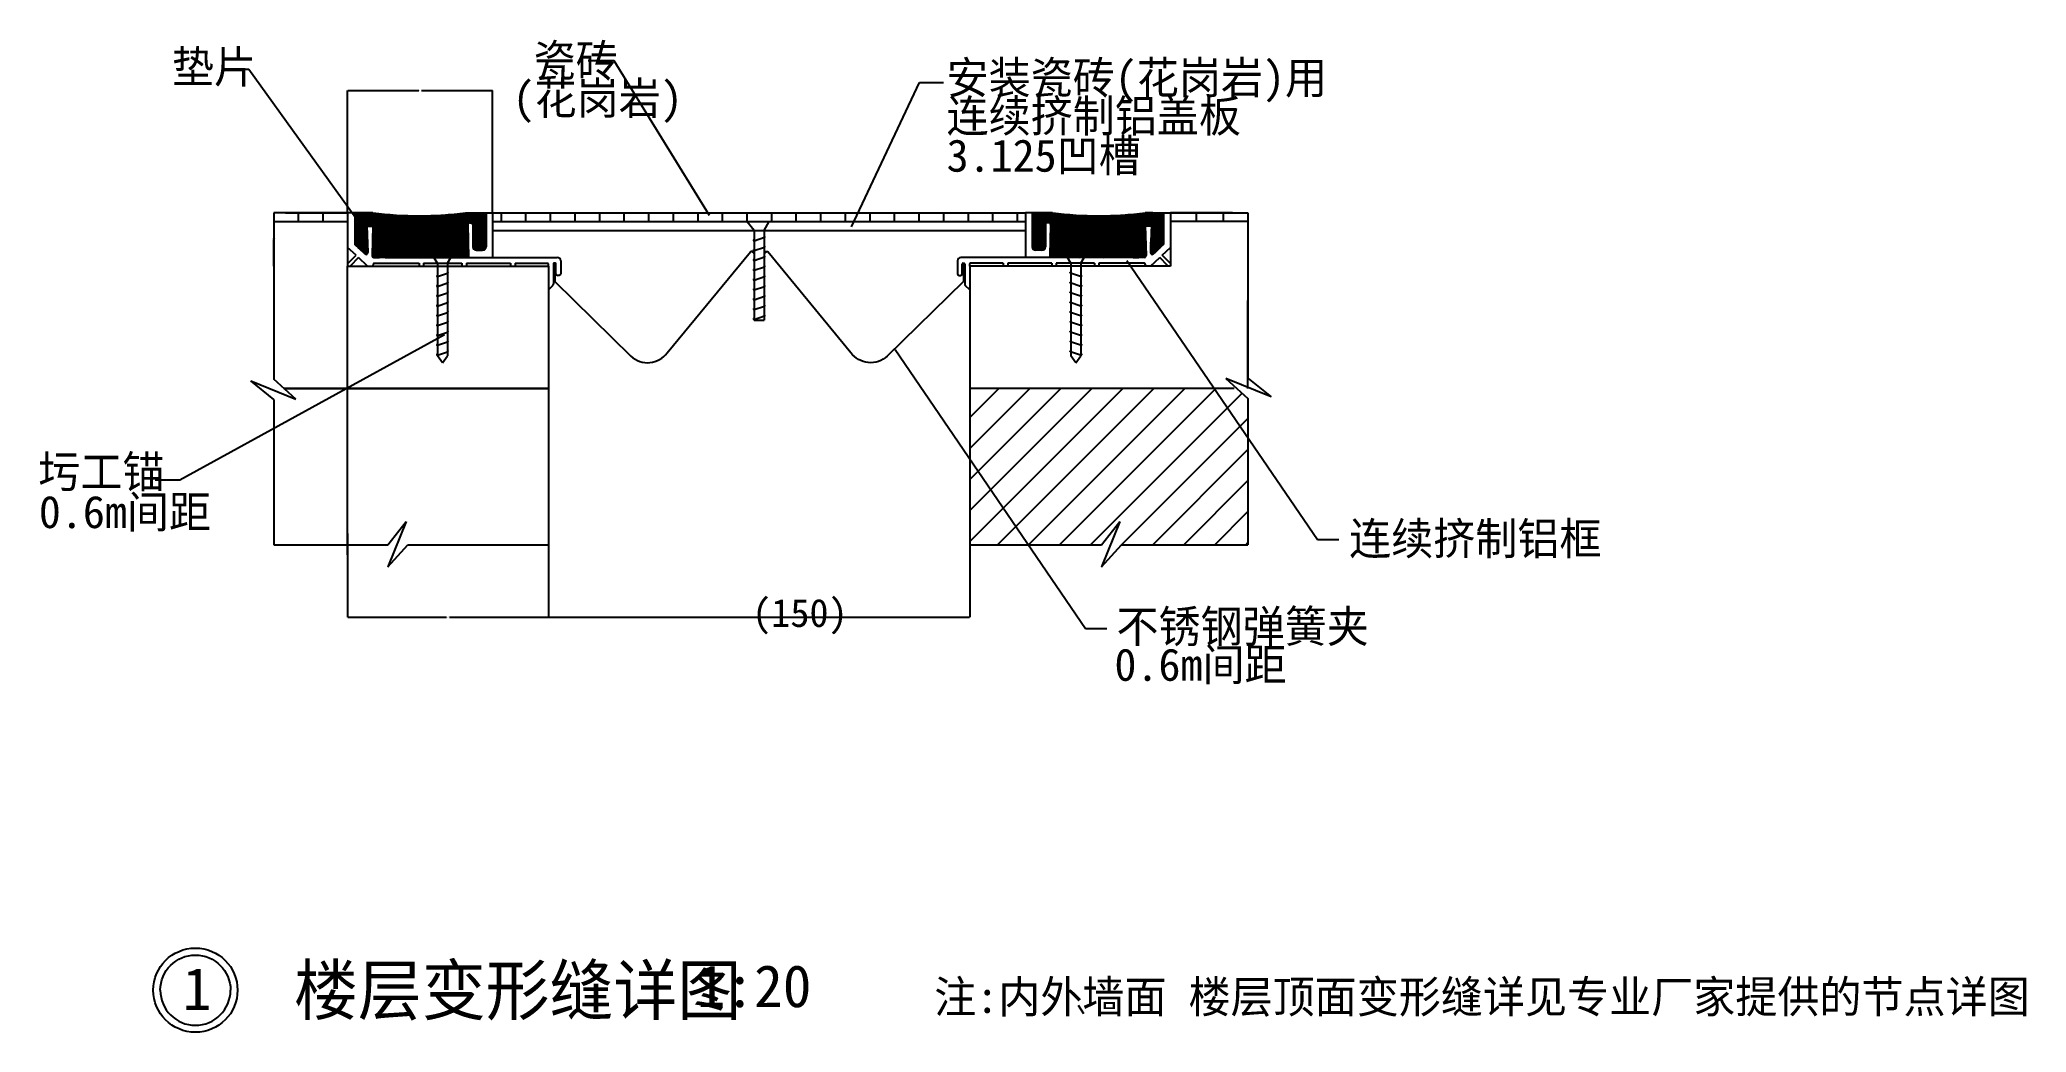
# Model space of a CAD drawing. Header units: metres. Extents: x 419 to 3248, y 3975 to 5389.
import ezdxf

# ---------------------------------------------------------------- set-up
doc = ezdxf.new("R2010")
doc.units = ezdxf.units.M
for name, color, linetype in [('A-DIM', 3, 'Continuous'), ('HATCH', 9, 'Continuous'), ('LAYER1', 252, 'Continuous'), ('LAYER3', 254, 'Continuous'), ('PUB_DIM', 3, 'Continuous'), ('PUB_TEXT', 7, 'Continuous'), ('TEXT', 7, 'Continuous')]:
    doc.layers.add(name, color=color, linetype=linetype)
doc.dimstyles.get("Standard").update_dxf_attribs({"dimtxt": 2.5, "dimasz": 2.5, "dimexe": 1.25, "dimexo": 0.625, "dimtad": 1, "dimcen": 2.5, "dimazin": 3, "dimtfac": 1, "dimtmove": 0, "dimatfit": 3})

# ---------------------------------------------------------------- blocks, each defined once
blk = doc.blocks.new('*D1')
for p, q in [((1143.73, 4677.93), (1143.73, 4566.61)), ((1743.73, 4677.93), (1743.73, 4566.61)), ((1143.98, 4566.61), (1442.23, 4566.61)), ((1445.23, 4566.61), (1743.48, 4566.61))]:
    blk.add_line(p, q)
at = {"layer": 'Defpoints'}
for p in [(1143.73, 4677.93), (1743.73, 4677.93), (1143.73, 4566.61)]:
    blk.add_point(p, dxfattribs=at)
at = {"layer": 'PUB_DIM', "insert": (1443.73, 4566.61), "char_height": 1, "attachment_point": 5}
blk.add_mtext('120', dxfattribs=at)
blk = doc.blocks.new('*D2')
for p, q in [((857.73, 4685.63), (857.73, 4566.61)), ((1143.73, 4685.63), (1143.73, 4566.61)), ((857.98, 4566.61), (998.73, 4566.61)), ((1002.73, 4566.61), (1143.48, 4566.61))]:
    blk.add_line(p, q)
at = {"layer": 'Defpoints'}
for p in [(857.73, 4685.63), (1143.73, 4685.63), (857.73, 4566.61)]:
    blk.add_point(p, dxfattribs=at)
at = {"layer": 'PUB_DIM', "insert": (1000.73, 4566.61), "char_height": 1, "attachment_point": 5}
blk.add_mtext('57.2', dxfattribs=at)
blk = doc.blocks.new('*D3')
for p, q in [((857.73, 5142.6), (857.73, 5317.06)), ((857.98, 5317.06), (958.98, 5317.06)), ((962.98, 5317.06), (1063.98, 5317.06)), ((1064.23, 5142.6), (1064.23, 5317.06))]:
    blk.add_line(p, q)
at = {"layer": 'Defpoints'}
for p in [(857.73, 5317.06), (857.73, 5142.6), (1064.23, 5142.6)]:
    blk.add_point(p, dxfattribs=at)
at = {"layer": 'PUB_DIM', "insert": (960.98, 5317.06), "char_height": 1, "attachment_point": 5}
blk.add_mtext('41.3', dxfattribs=at)
blk = doc.blocks.new('*D4')
for p, q in [((752.73, 5142.6), (752.73, 5104.6)), ((752.48, 5104.6), (752.23, 5104.6)), ((752.73, 5066.6), (752.73, 5104.6)), ((752.73, 5104.6), (752.73, 5104.6)), ((752.98, 5104.6), (753.23, 5104.6))]:
    blk.add_line(p, q)
at = {"layer": 'Defpoints'}
for p in [(752.73, 5142.6), (752.73, 5104.6), (752.73, 5066.6)]:
    blk.add_point(p, dxfattribs=at)
at = {"layer": 'PUB_DIM', "insert": (752.73, 5105.725), "char_height": 1, "attachment_point": 5}
blk.add_mtext('127.5', dxfattribs=at)
blk = doc.blocks.new('*D5')
for p, q in [((2139.78, 5142.6), (2139.78, 5017.6)), ((2139.53, 5017.6), (2139.28, 5017.6)), ((2139.78, 4892.6), (2139.78, 5017.6)), ((2139.78, 5017.6), (2139.78, 5017.6)), ((2140.03, 5017.6), (2140.28, 5017.6))]:
    blk.add_line(p, q)
at = {"layer": 'Defpoints'}
for p in [(2139.78, 5142.6), (2139.78, 5017.6), (2139.78, 4892.6)]:
    blk.add_point(p, dxfattribs=at)
at = {"layer": 'PUB_DIM', "insert": (2139.78, 5018.725), "char_height": 1, "attachment_point": 5}
blk.add_mtext('50', dxfattribs=at)

msp = doc.modelspace()

# ---------------------------------------------------------------- hatches: boundary and pattern name
at = {"layer": 'HATCH'}
h = msp.add_hatch(dxfattribs=at)
h.set_pattern_fill('AR-CONC', scale=17.5)
h.paths.add_polyline_path([(1143.73, 5066.6), (985.47, 5066.6), (985.47, 5037.98), (985.82, 5037.89), (1000.11, 5042.81), (1000.62, 5043.12), (1000.8, 5043.83), (1000.41, 5043.94), (1001.02, 5043.13), (985.47, 5037.77), (985.47, 5023.98), (985.82, 5023.89), (1000.11, 5028.81), (1000.62, 5029.12), (1000.8, 5029.83), (1000.41, 5029.94), (1001.02, 5029.13), (985.47, 5023.77), (985.47, 5009.98), (985.82, 5009.89), (1000.11, 5014.81), (1000.62, 5015.12), (1000.8, 5015.83), (1000.41, 5015.94), (1001.02, 5015.13), (985.47, 5009.77), (985.47, 4995.98), (985.82, 4995.89), (1000.11, 5000.81), (1000.62, 5001.12), (1000.8, 5001.83), (1000.41, 5001.94), (1001.02, 5001.13), (985.47, 4995.77), (985.47, 4981.98), (985.82, 4981.89), (1000.11, 4986.81), (1000.62, 4987.12), (1000.8, 4987.83), (1000.41, 4987.94), (1001.02, 4987.13), (985.47, 4981.77), (985.47, 4967.98), (985.82, 4967.89), (1000.11, 4972.81), (1000.62, 4973.12), (1000.8, 4973.83), (1000.41, 4973.94), (1001.02, 4973.13), (985.47, 4967.77), (985.47, 4953.98), (985.82, 4953.89), (1000.11, 4958.81), (1000.62, 4959.12), (1000.8, 4959.83), (1000.41, 4959.94), (1001.02, 4959.13), (985.47, 4953.77), (985.47, 4939.98), (985.82, 4939.89), (1000.11, 4944.81), (1000.62, 4945.12), (1000.8, 4945.83), (1000.41, 4945.94), (1001.02, 4945.13), (984.96, 4939.59), (985.47, 4938.87), (985.47, 4939.98), (984.37, 4940.28), (985.47, 4942.48), (985.47, 4953.98), (984.37, 4954.28), (985.47, 4956.48), (985.47, 4967.98), (984.37, 4968.28), (985.47, 4970.48), (985.47, 4981.98), (984.37, 4982.28), (985.47, 4984.48), (985.47, 4995.98), (984.37, 4996.28), (985.47, 4998.48), (985.47, 5009.98), (984.37, 5010.28), (985.47, 5012.48), (985.47, 5023.98), (984.37, 5024.28), (985.47, 5026.48), (985.47, 5037.98), (984.37, 5038.28), (985.47, 5040.48), (985.47, 5066.6), (857.73, 5066.6), (857.73, 5130.1), (752.73, 5130.1), (752.73, 4892.6), (1143.73, 4892.6)])
h.paths.add_polyline_path([(1143.73, 4892.6), (752.73, 4892.6), (752.73, 4669.84), (1143.73, 4669.84)])
h.paths.add_polyline_path([(2139.78, 4892.6), (1743.73, 4892.6), (1743.73, 4669.84), (2139.78, 4669.84)])
h.paths.add_polyline_path([(2139.78, 5130.1), (2029.73, 5130.1), (2029.73, 5066.6), (1901.99, 5066.6), (1901.99, 5054.48), (1903.09, 5052.28), (1901.99, 5051.98), (1901.99, 5040.48), (1903.09, 5038.28), (1901.99, 5037.98), (1901.99, 5026.48), (1903.09, 5024.28), (1901.99, 5023.98), (1901.99, 5012.48), (1903.09, 5010.28), (1901.99, 5009.98), (1901.99, 4998.48), (1903.09, 4996.28), (1901.99, 4995.98), (1901.99, 4984.48), (1903.09, 4982.28), (1901.99, 4981.98), (1901.99, 4970.48), (1903.09, 4968.28), (1901.99, 4967.98), (1901.99, 4956.48), (1903.09, 4954.28), (1901.99, 4953.98), (1901.99, 4942.48), (1903.09, 4940.28), (1901.99, 4939.98), (1901.99, 4938.87), (1894.83, 4928.87), (1887.67, 4938.87), (1887.67, 4944.63), (1886.56, 4945.29), (1887.67, 4946.77), (1887.67, 4958.63), (1886.56, 4959.29), (1887.67, 4960.77), (1887.67, 4972.63), (1886.56, 4973.29), (1887.67, 4974.77), (1887.67, 4986.63), (1886.56, 4987.29), (1887.67, 4988.77), (1887.67, 5000.63), (1886.56, 5001.29), (1887.67, 5002.77), (1887.67, 5014.63), (1886.56, 5015.29), (1887.67, 5016.77), (1887.67, 5028.63), (1886.56, 5029.29), (1887.67, 5030.77), (1887.67, 5042.63), (1886.56, 5043.29), (1887.67, 5044.77), (1887.67, 5056.63), (1886.56, 5057.29), (1887.67, 5058.77), (1887.67, 5066.6), (1743.73, 5066.6), (1743.73, 4892.6), (2139.78, 4892.6)])
h = msp.add_hatch(dxfattribs=at)
h.set_pattern_fill('ANSI31', scale=250)
h.paths.add_polyline_path([(752.73, 4892.6), (752.73, 4669.84), (1143.73, 4669.84), (1143.73, 4892.6)])
at = {"layer": 'LAYER1'}
h = msp.add_hatch(dxfattribs=at)
h.set_pattern_fill('SOLID')
h.paths.add_polyline_path([(893.75, 5142.6), (882.88, 5142.6), (867.84, 5142.6), (867.84, 5098.01, 0.21), (868.15, 5097.28), (872.78, 5092.95), (877.44, 5091.17), (880.37, 5091.17), (883.3, 5091.76), (884.28, 5093.13), (885.06, 5095.47), (885.64, 5098.59), (885.84, 5101), (884.97, 5123.74, -0.44), (887.46, 5126.44), (891.25, 5126.44, -0.43), (893.75, 5123.8), (892.61, 5081.68, 0.42), (895.11, 5079.11), (903.14, 5079.12), (906.35, 5082.34, -0.31), (909.19, 5082.34), (911.19, 5079.11), (926.5, 5079.11), (929.03, 5081.65, -0.31), (931.87, 5081.66), (933.44, 5079.11), (947.02, 5079.11), (948.84, 5080.94, -0.31), (951.68, 5080.94), (952.81, 5079.11), (966.87, 5079.11), (968.73, 5080.97, -0.31), (971.56, 5080.98), (972.71, 5079.11), (987.12, 5079.11), (989.6, 5081.61, -0.31), (992.44, 5081.61), (993.98, 5079.11), (1009.11, 5079.11), (1012.06, 5082.43, -0.31), (1014.89, 5082.59), (1017.33, 5079.11), (1029.78, 5079.11), (1028.67, 5125.85, -0.43), (1031.17, 5128.47), (1033.49, 5128.47, -0.41), (1035.99, 5125.97), (1035.99, 5094.32, 0.41), (1040.99, 5089.32), (1049.78, 5089.32, 0.41), (1054.78, 5094.32), (1054.78, 5142.6), (1041.1, 5142.6), (1025.84, 5142.6, -0.06)])
h.paths.add_polyline_path([(912.56, 5089.83, -0.62), (911.76, 5089.4), (909.19, 5091.26, 0.31), (906.36, 5091.33), (903.72, 5089.59, -0.63), (902.95, 5090.05), (906.15, 5131.71, -0.95), (911.15, 5131.61)])
h.paths.add_polyline_path([(927.93, 5129.99, -0.95), (932.92, 5130.01), (935.34, 5088.28, -0.62), (934.55, 5087.84), (931.94, 5089.63, 0.31), (929.1, 5089.63), (926.51, 5087.83, -0.63), (925.73, 5088.27)])
h.paths.add_polyline_path([(947.76, 5129.27, -0.95), (952.75, 5129.31), (955.37, 5087.59, -0.62), (954.59, 5087.14), (951.96, 5088.92, 0.31), (949.12, 5088.9), (946.54, 5087.1, -0.63), (945.75, 5087.53)])
h.paths.add_polyline_path([(967.64, 5129.3, -0.95), (972.63, 5129.34), (975.25, 5087.62, -0.62), (974.47, 5087.18), (971.85, 5088.96, 0.31), (969.01, 5088.94), (966.43, 5087.13, -0.63), (965.64, 5087.57)])
h.paths.add_polyline_path([(987.83, 5130.05, -0.95), (992.82, 5130.11), (995.64, 5088.4, -0.62), (994.86, 5087.95), (992.23, 5089.72, 0.31), (989.4, 5089.69), (986.82, 5087.87, -0.63), (986.03, 5088.3)])
h.paths.add_polyline_path([(1009.1, 5131.71, -0.95), (1014.09, 5131.89), (1017.84, 5090.25, -0.62), (1017.07, 5089.79), (1014.4, 5091.5, 0.31), (1011.56, 5091.4), (1009.03, 5089.53, -0.63), (1008.23, 5089.94)])
h = msp.add_hatch(dxfattribs=at)
h.set_pattern_fill('SOLID')
h.paths.add_polyline_path([(1993.71, 5142.6), (2004.59, 5142.6), (2019.63, 5142.6), (2019.63, 5098.01, -0.21), (2019.31, 5097.28), (2014.68, 5092.95), (2010.02, 5091.17), (2007.09, 5091.17), (2004.16, 5091.76), (2003.19, 5093.13), (2002.41, 5095.47), (2001.82, 5098.59), (2001.62, 5101), (2002.5, 5123.74, 0.44), (2000, 5126.44), (1996.21, 5126.44, 0.43), (1993.72, 5123.8), (1994.85, 5081.68, -0.42), (1992.36, 5079.11), (1984.32, 5079.12), (1981.11, 5082.34, 0.31), (1978.28, 5082.34), (1976.28, 5079.11), (1960.96, 5079.11), (1958.44, 5081.65, 0.31), (1955.6, 5081.66), (1954.03, 5079.11), (1940.44, 5079.11), (1938.62, 5080.94, 0.31), (1935.79, 5080.94), (1934.65, 5079.11), (1920.59, 5079.11), (1918.74, 5080.97, 0.31), (1915.9, 5080.98), (1914.75, 5079.11), (1900.34, 5079.11), (1897.86, 5081.61, 0.31), (1895.02, 5081.61), (1893.48, 5079.11), (1878.36, 5079.11), (1875.41, 5082.43, 0.31), (1872.57, 5082.59), (1870.14, 5079.11), (1857.69, 5079.11), (1858.79, 5125.85, 0.43), (1856.29, 5128.47), (1853.98, 5128.47, 0.41), (1851.48, 5125.97), (1851.48, 5094.32, -0.41), (1846.48, 5089.32), (1837.69, 5089.32, -0.41), (1832.69, 5094.32), (1832.69, 5142.6), (1846.37, 5142.6), (1861.63, 5142.6, 0.06)])
h.paths.add_polyline_path([(1974.91, 5089.83, 0.62), (1975.7, 5089.4), (1978.27, 5091.26, -0.31), (1981.11, 5091.33), (1983.75, 5089.59, 0.63), (1984.52, 5090.05), (1981.31, 5131.71, 0.95), (1976.32, 5131.61)])
h.paths.add_polyline_path([(1959.53, 5129.99, 0.95), (1954.54, 5130.01), (1952.13, 5088.28, 0.62), (1952.91, 5087.84), (1955.52, 5089.63, -0.31), (1958.36, 5089.63), (1960.96, 5087.83, 0.63), (1961.74, 5088.27)])
h.paths.add_polyline_path([(1939.71, 5129.27, 0.95), (1934.72, 5129.31), (1932.1, 5087.59, 0.62), (1932.88, 5087.14), (1935.5, 5088.92, -0.31), (1938.34, 5088.9), (1940.92, 5087.1, 0.63), (1941.71, 5087.53)])
h.paths.add_polyline_path([(1919.82, 5129.3, 0.95), (1914.83, 5129.34), (1912.21, 5087.62, 0.62), (1912.99, 5087.18), (1915.61, 5088.96, -0.31), (1918.45, 5088.94), (1921.04, 5087.13, 0.63), (1921.82, 5087.57)])
h.paths.add_polyline_path([(1899.63, 5130.05, 0.95), (1894.64, 5130.11), (1891.82, 5088.4, 0.62), (1892.6, 5087.95), (1895.23, 5089.72, -0.31), (1898.07, 5089.69), (1900.65, 5087.87, 0.63), (1901.43, 5088.3)])
h.paths.add_polyline_path([(1878.37, 5131.71, 0.95), (1873.38, 5131.89), (1869.63, 5090.25, 0.62), (1870.4, 5089.79), (1873.07, 5091.5, -0.31), (1875.9, 5091.4), (1878.44, 5089.53, 0.63), (1879.24, 5089.94)])
at = {"layer": 'LAYER3'}
h = msp.add_hatch(dxfattribs=at)
h.set_pattern_fill('SOLID')
h.paths.add_polyline_path([(885.84, 5101), (885.64, 5098.59), (885.06, 5095.47), (884.28, 5093.13), (883.3, 5091.76), (880.37, 5091.17), (877.44, 5091.17), (872.78, 5092.95), (882.21, 5084.11, 0.67), (886.42, 5086.03)])
h.paths.add_polyline_path([(893.74, 5123.7), (893.75, 5123.94, 0.41), (891.25, 5126.44), (887.46, 5126.44, 0.41), (884.96, 5123.94), (884.97, 5123.7)])
h.paths.add_polyline_path([(911.15, 5131.62, 0.94), (906.16, 5131.74), (902.95, 5090.05, 0.62), (903.72, 5089.59), (906.36, 5091.33, -0.31), (909.19, 5091.26), (911.76, 5089.4, 0.62), (912.56, 5089.82)])
h.paths.add_polyline_path([(925.72, 5088.27, 0.62), (926.51, 5087.83), (929.1, 5089.63, -0.31), (931.94, 5089.63), (934.55, 5087.84, 0.62), (935.34, 5088.28), (932.92, 5130.03, 0.94), (927.93, 5130.02)])
h.paths.add_polyline_path([(945.75, 5087.53, 0.62), (946.54, 5087.1), (949.12, 5088.9, -0.31), (951.96, 5088.92), (954.59, 5087.14, 0.62), (955.37, 5087.58), (952.75, 5129.32, 0.94), (947.76, 5129.29)])
h.paths.add_polyline_path([(965.64, 5087.56, 0.01), (965.64, 5087.54, 0.61), (966.43, 5087.13), (969.01, 5088.94, -0.31), (971.85, 5088.96), (974.47, 5087.18, 0.62), (975.25, 5087.62), (972.63, 5129.36, 0.94), (967.64, 5129.33)])
h.paths.add_polyline_path([(992.82, 5130.13, 0.94), (987.83, 5130.07), (986.03, 5088.3, 0.62), (986.82, 5087.87), (989.4, 5089.69, -0.31), (992.23, 5089.72), (994.86, 5087.95, 0.62), (995.64, 5088.4)])
h.paths.add_polyline_path([(1008.23, 5089.93, 0.62), (1009.03, 5089.53), (1011.56, 5091.4, -0.31), (1014.4, 5091.5), (1017.07, 5089.79, 0.62), (1017.84, 5090.25), (1014.09, 5131.9, 0.94), (1009.1, 5131.74)])
h.paths.add_polyline_path([(1017.33, 5079.11), (1014.89, 5082.59, 0.31), (1012.06, 5082.43), (1009.11, 5079.11)])
h.paths.add_polyline_path([(993.98, 5079.11), (992.44, 5081.61, 0.31), (989.6, 5081.61), (987.12, 5079.11)])
h.paths.add_polyline_path([(972.71, 5079.11), (971.56, 5080.98, 0.31), (968.73, 5080.97), (966.87, 5079.11)])
h.paths.add_polyline_path([(952.81, 5079.11), (951.68, 5080.94, 0.31), (948.84, 5080.94), (947.02, 5079.11)])
h.paths.add_polyline_path([(933.44, 5079.11), (931.87, 5081.66, 0.31), (929.03, 5081.65), (926.5, 5079.11)])
h.paths.add_polyline_path([(911.19, 5079.11), (909.19, 5082.34, 0.31), (906.35, 5082.34), (903.14, 5079.12)])
h = msp.add_hatch(dxfattribs=at)
h.set_pattern_fill('SOLID')
h.paths.add_polyline_path([(2001.04, 5086.03, 0.67), (2005.25, 5084.11), (2014.68, 5092.95), (2010.02, 5091.17), (2007.09, 5091.17), (2004.16, 5091.76), (2003.19, 5093.13), (2002.41, 5095.47), (2001.82, 5098.59), (2001.62, 5101)])
h.paths.add_polyline_path([(2002.49, 5123.7), (2002.5, 5123.94, 0.41), (2000, 5126.44), (1996.21, 5126.44, 0.41), (1993.71, 5123.94), (1993.72, 5123.7)])
h.paths.add_polyline_path([(1974.91, 5089.82, 0.62), (1975.7, 5089.4), (1978.27, 5091.26, -0.31), (1981.11, 5091.33), (1983.75, 5089.59, 0.62), (1984.52, 5090.05), (1981.31, 5131.74, 0.94), (1976.32, 5131.62)])
h.paths.add_polyline_path([(1959.53, 5130.02, 0.94), (1954.54, 5130.03), (1952.13, 5088.28, 0.01), (1952.13, 5088.25, 0.6), (1952.91, 5087.84), (1955.52, 5089.63, -0.31), (1958.36, 5089.63), (1960.96, 5087.83, 0.62), (1961.74, 5088.27)])
h.paths.add_polyline_path([(1939.71, 5129.29, 0.94), (1934.72, 5129.32), (1932.1, 5087.58, 0.62), (1932.88, 5087.14), (1935.5, 5088.92, -0.31), (1938.34, 5088.9), (1940.92, 5087.1, 0.62), (1941.71, 5087.53)])
h.paths.add_polyline_path([(1919.82, 5129.33, 0.94), (1914.83, 5129.36), (1912.21, 5087.62, 0.62), (1912.99, 5087.18), (1915.61, 5088.96, -0.31), (1918.45, 5088.94), (1921.04, 5087.13, 0.62), (1921.82, 5087.56)])
h.paths.add_polyline_path([(1891.82, 5088.4, 0.62), (1892.6, 5087.95), (1895.23, 5089.72, -0.31), (1898.07, 5089.69), (1900.65, 5087.87, 0.62), (1901.43, 5088.3), (1899.63, 5130.07, 0.94), (1894.64, 5130.13)])
h.paths.add_polyline_path([(1878.37, 5131.74, 0.94), (1873.38, 5131.9), (1869.63, 5090.25, 0.62), (1870.4, 5089.79), (1873.07, 5091.5, -0.31), (1875.9, 5091.4), (1878.44, 5089.53, 0.62), (1879.24, 5089.93)])
h.paths.add_polyline_path([(1878.36, 5079.11), (1875.41, 5082.43, 0.31), (1872.57, 5082.59), (1870.14, 5079.11)])
h.paths.add_polyline_path([(1900.34, 5079.11), (1897.86, 5081.61, 0.31), (1895.02, 5081.61), (1893.48, 5079.11)])
h.paths.add_polyline_path([(1920.59, 5079.11), (1918.74, 5080.97, 0.31), (1915.9, 5080.98), (1914.75, 5079.11)])
h.paths.add_polyline_path([(1940.44, 5079.11), (1938.62, 5080.94, 0.31), (1935.79, 5080.94), (1934.65, 5079.11)])
h.paths.add_polyline_path([(1960.96, 5079.11), (1958.44, 5081.65, 0.31), (1955.6, 5081.66), (1954.03, 5079.11)])
h.paths.add_polyline_path([(1984.32, 5079.12), (1981.11, 5082.34, 0.31), (1978.28, 5082.34), (1976.28, 5079.11)])

# ---------------------------------------------------------------- linework, layer by layer
for p, q in [((1064.23, 5142.6), (1823.23, 5142.6)), ((1064.23, 5130.1), (1823.23, 5130.1)), ((1076.23, 5142.6), (1076.23, 5130.1)), ((1111.23, 5142.6), (1111.23, 5130.1)), ((1146.23, 5142.6), (1146.23, 5130.1)), ((1181.23, 5142.6), (1181.23, 5130.1)), ((1216.23, 5142.6), (1216.23, 5130.1)), ((1251.23, 5142.6), (1251.23, 5130.1)), ((1251.23, 5142.6), (1251.23, 5130.1)), ((1286.23, 5142.6), (1286.23, 5130.1)), ((1321.23, 5142.6), (1321.23, 5130.1)), ((1356.23, 5142.6), (1356.23, 5130.1)), ((1391.23, 5142.6), (1391.23, 5130.1)), ((1426.23, 5142.6), (1426.23, 5130.1)), ((1461.23, 5142.6), (1461.23, 5130.1)), ((1461.23, 5142.6), (1461.23, 5130.1)), ((1496.23, 5142.6), (1496.23, 5130.1)), ((1531.23, 5142.6), (1531.23, 5130.1)), ((1531.23, 5142.6), (1531.23, 5130.1)), ((1566.23, 5142.6), (1566.23, 5130.1)), ((1601.23, 5142.6), (1601.23, 5130.1)), ((1636.23, 5142.6), (1636.23, 5130.1)), ((1671.23, 5142.6), (1671.23, 5130.1)), ((1706.23, 5142.6), (1706.23, 5130.1)), ((1741.23, 5142.6), (1741.23, 5130.1)), ((1776.23, 5142.6), (1776.23, 5130.1)), ((1811.23, 5142.6), (1811.23, 5130.1)), ((1064.23, 5117.6), (1823.23, 5117.6))]:
    msp.add_line(p, q)
at = {"layer": 'A-DIM'}
for points in [[(766.99, 4892.6), (1143.73, 4892.6), (1143.73, 4669.84)], [(2120.47, 4892.6), (1743.73, 4892.6), (1743.73, 4669.84)]]:
    msp.add_lwpolyline(points, dxfattribs=at)
at = {"layer": 'HATCH'}
for p, q in [((1743.73, 4718.7), (1917.63, 4892.6)), ((1743.73, 4674.51), (1961.82, 4892.6)), ((1743.73, 4851.29), (1785.05, 4892.6)), ((1743.73, 4807.09), (1829.24, 4892.6)), ((1743.73, 4762.9), (1873.44, 4892.6)), ((1783.26, 4669.84), (2006.02, 4892.6)), ((1827.45, 4669.84), (2050.21, 4892.6)), ((1871.64, 4669.84), (2094.41, 4892.6)), ((1915.84, 4669.84), (2131.55, 4885.55)), ((1960.03, 4669.84), (2139.78, 4849.58)), ((2004.23, 4669.84), (2139.78, 4805.39)), ((2048.42, 4669.84), (2139.78, 4761.19)), ((2092.61, 4669.84), (2139.78, 4717)), ((2136.81, 4669.84), (2139.78, 4672.81))]:
    msp.add_line(p, q, dxfattribs=at)
at = {"layer": 'PUB_DIM'}
for p, q in [((893.75, 5142.6), (752.73, 5142.6)), ((752.73, 5130.1), (857.73, 5130.1)), ((769.39, 5142.6), (857.73, 5142.6)), ((787.73, 5130.1), (787.73, 5142.6)), ((822.73, 5130.1), (822.73, 5142.6)), ((882.88, 5142.6), (857.73, 5142.6)), ((857.73, 5142.6), (857.73, 5066.6)), ((867.84, 5142.6), (867.84, 5098.01)), ((882.88, 5142.6), (893.75, 5142.6)), ((884.96, 5123.94), (886.42, 5086.03)), ((884.97, 5123.7), (893.74, 5123.7)), ((887.46, 5126.44), (891.25, 5126.44)), ((893.75, 5123.94), (892.61, 5081.68)), ((906.16, 5131.74), (902.95, 5090.05)), ((911.15, 5131.62), (912.56, 5089.83)), ((927.93, 5130.02), (925.73, 5088.27)), ((932.92, 5130.03), (935.34, 5088.28)), ((947.76, 5129.29), (945.75, 5087.53)), ((952.75, 5129.32), (955.37, 5087.59)), ((967.64, 5129.33), (965.64, 5087.57)), ((972.63, 5129.36), (975.25, 5087.62)), ((987.83, 5130.07), (986.03, 5088.3)), ((992.82, 5130.13), (995.64, 5088.4)), ((1009.1, 5131.74), (1008.23, 5089.94)), ((1014.09, 5131.9), (1017.84, 5090.25)), ((1025.84, 5142.6), (1041.1, 5142.6)), ((1028.67, 5125.97), (1029.78, 5079.11)), ((1031.17, 5128.47), (1033.49, 5128.47)), ((1035.99, 5125.97), (1035.99, 5094.32)), ((1041.1, 5142.6), (1064.23, 5142.6)), ((1054.78, 5142.6), (1054.78, 5094.32)), ((1064.23, 5142.6), (1064.23, 5079.11)), ((1436.57, 5117.6), (1426.23, 5130.1)), ((1450.89, 5117.6), (1458.06, 5130.1)), ((1823.23, 5142.6), (1823.23, 5079.11)), ((1846.37, 5142.6), (1823.23, 5142.6)), ((1832.69, 5142.6), (1832.69, 5094.32)), ((1861.63, 5142.6), (1846.37, 5142.6)), ((1851.48, 5125.97), (1851.48, 5094.32)), ((1856.29, 5128.47), (1853.98, 5128.47)), ((1858.79, 5125.97), (1857.69, 5079.11)), ((1873.38, 5131.9), (1869.63, 5090.25)), ((1878.37, 5131.74), (1879.24, 5089.94)), ((1894.64, 5130.13), (1891.82, 5088.4)), ((1899.63, 5130.07), (1901.43, 5088.3)), ((1914.83, 5129.36), (1912.21, 5087.62)), ((1919.82, 5129.33), (1921.82, 5087.57)), ((1934.72, 5129.32), (1932.1, 5087.59)), ((1939.71, 5129.29), (1941.71, 5087.53)), ((1954.54, 5130.03), (1952.13, 5088.28)), ((1959.53, 5130.02), (1961.74, 5088.27)), ((1976.32, 5131.62), (1974.91, 5089.83)), ((1981.31, 5131.74), (1984.52, 5090.05)), ((1993.71, 5142.6), (2139.78, 5142.6)), ((2004.59, 5142.6), (1993.71, 5142.6)), ((1993.71, 5123.94), (1994.85, 5081.68)), ((2002.49, 5123.7), (1993.72, 5123.7)), ((2000, 5126.44), (1996.21, 5126.44)), ((2002.5, 5123.94), (2001.04, 5086.03)), ((2004.59, 5142.6), (2029.73, 5142.6)), ((2019.63, 5142.6), (2019.63, 5098.01)), ((2029.73, 5142.6), (2029.73, 5066.6)), ((2118.07, 5142.6), (2029.73, 5142.6)), ((2139.78, 5130.1), (2029.73, 5130.1)), ((2066.02, 5142.6), (2066.02, 5130.1)), ((2104.78, 5142.6), (2104.78, 5130.1)), ((2139.78, 5142.6), (2139.78, 5130.1)), ((869.64, 5082.13), (857.73, 5093.29)), ((882.21, 5084.11), (868.15, 5097.28)), ((1436.57, 5117.6), (1436.57, 4989.85)), ((1450.89, 5117.6), (1450.89, 4989.85)), ((2005.25, 5084.11), (2019.31, 5097.28)), ((2017.82, 5082.13), (2029.73, 5093.29)), ((857.73, 5071.5), (858.55, 5070.78)), ((857.73, 5067.62), (858.9, 5066.6)), ((857.73, 5066.6), (1143.73, 5066.6)), ((858.55, 5070.78), (869.64, 5082.13)), ((862.06, 5067.7), (873.05, 5078.94)), ((862.06, 5067.7), (863.32, 5066.6)), ((886.21, 5066.6), (873.05, 5078.94)), ((894.18, 5069.8), (893.38, 5066.6)), ((895.11, 5079.11), (903.14, 5079.12)), ((895.18, 5070.8), (959.69, 5070.8)), ((903.14, 5079.12), (906.35, 5082.34)), ((911.19, 5079.11), (903.14, 5079.12)), ((903.72, 5089.59), (906.36, 5091.33)), ((909.19, 5091.26), (911.76, 5089.4)), ((909.19, 5082.34), (911.19, 5079.11)), ((911.19, 5079.11), (1156.25, 5079.11)), ((926.5, 5079.11), (929.03, 5081.65)), ((926.51, 5087.83), (929.1, 5089.63)), ((931.87, 5081.66), (933.44, 5079.11)), ((931.94, 5089.63), (934.55, 5087.84)), ((946.54, 5087.1), (949.12, 5088.9)), ((947.02, 5079.11), (948.84, 5080.94)), ((951.68, 5080.94), (952.81, 5079.11)), ((951.96, 5088.92), (954.59, 5087.14)), ((959.69, 5070.8), (959.69, 5066.6)), ((965.89, 5070.8), (1020.48, 5070.8)), ((965.89, 5070.8), (965.89, 5066.6)), ((966.43, 5087.13), (969.01, 5088.94)), ((966.87, 5079.11), (968.73, 5080.97)), ((971.56, 5080.98), (972.71, 5079.11)), ((971.85, 5088.96), (974.47, 5087.18)), ((985.47, 5070.8), (980.71, 5079.11)), ((985.47, 5070.8), (985.47, 4938.87)), ((986.82, 5087.87), (989.4, 5089.69)), ((987.12, 5079.11), (989.6, 5081.61)), ((992.23, 5089.72), (994.86, 5087.95)), ((992.44, 5081.61), (993.98, 5079.11)), ((999.8, 5070.8), (1004.56, 5079.11)), ((999.8, 5070.8), (999.8, 4938.87)), ((1009.03, 5089.53), (1011.56, 5091.4)), ((1009.04, 5079.03), (1012.06, 5082.43)), ((1014.4, 5091.5), (1017.07, 5089.79)), ((1014.89, 5082.59), (1017.33, 5079.11)), ((1020.48, 5070.8), (1020.48, 5066.6)), ((1026.98, 5070.8), (1089.59, 5070.8)), ((1026.98, 5070.8), (1026.98, 5066.6)), ((1040.99, 5089.32), (1049.78, 5089.32)), ((1089.59, 5070.8), (1089.59, 5066.6)), ((1096.1, 5070.8), (1096.1, 5066.6)), ((1096.1, 5070.8), (1142.73, 5070.8)), ((1143.73, 5066.6), (1143.73, 5069.8)), ((1150.84, 5069.79), (1150.84, 5040.86)), ((1153.35, 5070.79), (1151.84, 5070.79)), ((1154.35, 5055.89), (1154.35, 5069.79)), ((1161.25, 5074.11), (1161.25, 5055.89)), ((1726.22, 5074.11), (1726.22, 5055.89)), ((1976.28, 5079.11), (1731.22, 5079.11)), ((1733.11, 5055.89), (1733.11, 5069.79)), ((1734.11, 5070.79), (1735.63, 5070.79)), ((1736.63, 5069.79), (1736.63, 5040.86)), ((1743.73, 5066.6), (1743.73, 5069.8)), ((2029.73, 5066.6), (1743.73, 5066.6)), ((1791.37, 5070.8), (1744.73, 5070.8)), ((1791.37, 5070.8), (1791.37, 5066.6)), ((1860.48, 5070.8), (1797.88, 5070.8)), ((1797.88, 5070.8), (1797.88, 5066.6)), ((1846.48, 5089.32), (1837.69, 5089.32)), ((1860.48, 5070.8), (1860.48, 5066.6)), ((1921.58, 5070.8), (1866.99, 5070.8)), ((1866.99, 5070.8), (1866.99, 5066.6)), ((1872.57, 5082.59), (1870.14, 5079.11)), ((1873.07, 5091.5), (1870.4, 5089.79)), ((1878.43, 5079.03), (1875.41, 5082.43)), ((1878.44, 5089.53), (1875.9, 5091.4)), ((1887.67, 5070.8), (1882.9, 5079.11)), ((1887.67, 5070.8), (1887.67, 4938.87)), ((1895.23, 5089.72), (1892.6, 5087.95)), ((1895.02, 5081.61), (1893.48, 5079.11)), ((1900.34, 5079.11), (1897.86, 5081.61)), ((1900.65, 5087.87), (1898.07, 5089.69)), ((1901.99, 5070.8), (1906.75, 5079.11)), ((1901.99, 5070.8), (1901.99, 4938.87)), ((1915.61, 5088.96), (1912.99, 5087.18)), ((1915.9, 5080.98), (1914.75, 5079.11)), ((1921.04, 5087.13), (1918.45, 5088.94)), ((1920.59, 5079.11), (1918.74, 5080.97)), ((1921.58, 5070.8), (1921.58, 5066.6)), ((1927.77, 5070.8), (1927.77, 5066.6)), ((1992.28, 5070.8), (1927.77, 5070.8)), ((1935.5, 5088.92), (1932.88, 5087.14)), ((1935.79, 5080.94), (1934.65, 5079.11)), ((1940.92, 5087.1), (1938.34, 5088.9)), ((1940.44, 5079.11), (1938.62, 5080.94)), ((1955.52, 5089.63), (1952.91, 5087.84)), ((1955.6, 5081.66), (1954.03, 5079.11)), ((1960.96, 5087.83), (1958.36, 5089.63)), ((1960.96, 5079.11), (1958.44, 5081.65)), ((1978.27, 5091.26), (1975.7, 5089.4)), ((1978.28, 5082.34), (1976.28, 5079.11)), ((1976.28, 5079.11), (1984.32, 5079.12)), ((1983.75, 5089.59), (1981.11, 5091.33)), ((1984.32, 5079.12), (1981.11, 5082.34)), ((1992.36, 5079.11), (1984.32, 5079.12)), ((1993.28, 5069.8), (1994.08, 5066.6)), ((2001.25, 5066.6), (2014.42, 5078.94)), ((2025.4, 5067.7), (2014.42, 5078.94)), ((2028.91, 5070.78), (2017.82, 5082.13)), ((2025.4, 5067.7), (2024.15, 5066.6)), ((2029.73, 5067.62), (2028.57, 5066.6)), ((2029.73, 5071.5), (2028.91, 5070.78)), ((1143.73, 5032.94), (1150.07, 5039.06)), ((1158.75, 5053.39), (1156.85, 5053.39)), ((1728.72, 5053.39), (1730.61, 5053.39)), ((1743.73, 5032.94), (1737.39, 5039.06)), ((1436.57, 4989.85), (1450.89, 4989.85)), ((992.64, 4928.87), (985.47, 4938.87)), ((992.64, 4928.87), (999.8, 4938.87)), ((1894.83, 4928.87), (1887.67, 4938.87)), ((1894.83, 4928.87), (1901.99, 4938.87))]:
    msp.add_line(p, q, dxfattribs=at)
for points in [[(872.78, 5092.95), (877.44, 5091.17), (880.37, 5091.17), (883.3, 5091.76), (884.28, 5093.13), (885.06, 5095.47), (885.64, 5098.59), (885.83, 5100.83)], [(1436.57, 5104.9), (1436.1, 5104.52), (1435.79, 5103.9), (1435.79, 5103.18), (1436.92, 5102.87), (1451.2, 5107.8), (1451.72, 5108.11), (1451.82, 5108.52), (1451.51, 5108.93), (1450.89, 5109.11)], [(1436.57, 5090.9), (1436.1, 5090.52), (1435.79, 5089.9), (1435.79, 5089.18), (1436.92, 5088.87), (1451.2, 5093.8), (1451.72, 5094.11), (1451.82, 5094.52), (1451.51, 5094.93), (1450.89, 5095.11)], [(2014.68, 5092.95), (2010.02, 5091.17), (2007.09, 5091.17), (2004.16, 5091.76), (2003.19, 5093.13), (2002.41, 5095.47), (2001.82, 5098.59), (2001.63, 5100.83)], [(1152.59, 5070.79), (1152.59, 5044.81)], [(1312.97, 4943.42), (1431.37, 5087.22)], [(1432.88, 5087.57), (1435.74, 5085.47)], [(1435.03, 5085.73), (1436.54, 5085.66)], [(1436.57, 5076.9), (1436.1, 5076.52), (1435.79, 5075.9), (1435.79, 5075.18), (1436.92, 5074.87), (1451.2, 5079.8), (1451.72, 5080.11), (1451.82, 5080.52), (1451.51, 5080.93), (1450.89, 5081.11)], [(1436.57, 5062.9), (1436.1, 5062.52), (1435.79, 5061.9), (1435.79, 5061.18), (1436.92, 5060.87), (1451.2, 5065.8), (1451.72, 5066.11), (1451.82, 5066.52), (1451.51, 5066.93), (1450.89, 5067.11)], [(1452.43, 5085.73), (1450.92, 5085.66)], [(1454.58, 5087.57), (1451.72, 5085.47)], [(1574.5, 4943.42), (1456.09, 5087.22)], [(1734.87, 5070.79), (1734.87, 5044.81)], [(985.47, 5053.91), (985, 5053.53), (984.69, 5052.91), (984.69, 5052.19), (985.82, 5051.89), (1000.11, 5056.81), (1000.62, 5057.12), (1000.72, 5057.53), (1000.41, 5057.94), (999.8, 5058.12)], [(985.47, 5039.91), (985, 5039.53), (984.69, 5038.91), (984.69, 5038.19), (985.82, 5037.89), (1000.11, 5042.81), (1000.62, 5043.12), (1000.72, 5043.53), (1000.41, 5043.94), (999.8, 5044.12)], [(1152.59, 5044.81), (1261.16, 4938.42)], [(1436.57, 5048.9), (1436.1, 5048.52), (1435.79, 5047.9), (1435.79, 5047.18), (1436.92, 5046.87), (1451.2, 5051.8), (1451.72, 5052.11), (1451.82, 5052.52), (1451.51, 5052.93), (1450.89, 5053.11)], [(1436.57, 5034.9), (1436.1, 5034.52), (1435.79, 5033.9), (1435.79, 5033.18), (1436.92, 5032.87), (1451.2, 5037.8), (1451.72, 5038.11), (1451.82, 5038.52), (1451.51, 5038.93), (1450.89, 5039.11)], [(1734.87, 5044.81), (1626.3, 4938.42)], [(1901.99, 5053.91), (1902.47, 5053.53), (1902.77, 5052.91), (1902.77, 5052.19), (1901.64, 5051.89), (1887.36, 5056.81), (1886.84, 5057.12), (1886.74, 5057.53), (1887.05, 5057.94), (1887.67, 5058.12)], [(1901.99, 5039.91), (1902.47, 5039.53), (1902.77, 5038.91), (1902.77, 5038.19), (1901.64, 5037.89), (1887.36, 5042.81), (1886.84, 5043.12), (1886.74, 5043.53), (1887.05, 5043.94), (1887.67, 5044.12)], [(985.47, 5025.91), (985, 5025.53), (984.69, 5024.91), (984.69, 5024.19), (985.82, 5023.89), (1000.11, 5028.81), (1000.62, 5029.12), (1000.72, 5029.53), (1000.41, 5029.94), (999.8, 5030.12)], [(985.47, 5011.91), (985, 5011.53), (984.69, 5010.91), (984.69, 5010.19), (985.82, 5009.89), (1000.11, 5014.81), (1000.62, 5015.12), (1000.72, 5015.53), (1000.41, 5015.94), (999.8, 5016.12)], [(1436.57, 5020.9), (1436.1, 5020.52), (1435.79, 5019.9), (1435.79, 5019.18), (1436.92, 5018.87), (1451.2, 5023.8), (1451.72, 5024.11), (1451.82, 5024.52), (1451.51, 5024.93), (1450.89, 5025.11)], [(1436.57, 5006.9), (1436.1, 5006.52), (1435.79, 5005.9), (1435.79, 5005.18), (1436.92, 5004.87), (1451.2, 5009.8), (1451.72, 5010.11), (1451.82, 5010.52), (1451.51, 5010.93), (1450.89, 5011.11)], [(1901.99, 5025.91), (1902.47, 5025.53), (1902.77, 5024.91), (1902.77, 5024.19), (1901.64, 5023.89), (1887.36, 5028.81), (1886.84, 5029.12), (1886.74, 5029.53), (1887.05, 5029.94), (1887.67, 5030.12)], [(1901.99, 5011.91), (1902.47, 5011.53), (1902.77, 5010.91), (1902.77, 5010.19), (1901.64, 5009.89), (1887.36, 5014.81), (1886.84, 5015.12), (1886.74, 5015.53), (1887.05, 5015.94), (1887.67, 5016.12)], [(985.47, 4997.91), (985, 4997.53), (984.69, 4996.91), (984.69, 4996.19), (985.82, 4995.89), (1000.11, 5000.81), (1000.62, 5001.12), (1000.72, 5001.53), (1000.41, 5001.94), (999.8, 5002.12)], [(985.47, 4983.91), (985, 4983.53), (984.69, 4982.91), (984.69, 4982.19), (985.82, 4981.89), (1000.11, 4986.81), (1000.62, 4987.12), (1000.72, 4987.53), (1000.41, 4987.94), (999.8, 4988.12)], [(1436.57, 4992.9), (1436.1, 4992.52), (1435.79, 4991.9), (1435.79, 4991.18), (1436.92, 4990.87), (1451.2, 4995.8), (1451.72, 4996.11), (1451.82, 4996.52), (1451.51, 4996.93), (1450.89, 4997.11)], [(1901.99, 4997.91), (1902.47, 4997.53), (1902.77, 4996.91), (1902.77, 4996.19), (1901.64, 4995.89), (1887.36, 5000.81), (1886.84, 5001.12), (1886.74, 5001.53), (1887.05, 5001.94), (1887.67, 5002.12)], [(1901.99, 4983.91), (1902.47, 4983.53), (1902.77, 4982.91), (1902.77, 4982.19), (1901.64, 4981.89), (1887.36, 4986.81), (1886.84, 4987.12), (1886.74, 4987.53), (1887.05, 4987.94), (1887.67, 4988.12)], [(985.47, 4969.91), (985, 4969.53), (984.69, 4968.91), (984.69, 4968.19), (985.82, 4967.89), (1000.11, 4972.81), (1000.62, 4973.12), (1000.72, 4973.53), (1000.41, 4973.94), (999.8, 4974.12)], [(985.47, 4955.91), (985, 4955.53), (984.69, 4954.91), (984.69, 4954.19), (985.82, 4953.89), (1000.11, 4958.81), (1000.62, 4959.12), (1000.72, 4959.53), (1000.41, 4959.94), (999.8, 4960.12)], [(1901.99, 4969.91), (1902.47, 4969.53), (1902.77, 4968.91), (1902.77, 4968.19), (1901.64, 4967.89), (1887.36, 4972.81), (1886.84, 4973.12), (1886.74, 4973.53), (1887.05, 4973.94), (1887.67, 4974.12)], [(1901.99, 4955.91), (1902.47, 4955.53), (1902.77, 4954.91), (1902.77, 4954.19), (1901.64, 4953.89), (1887.36, 4958.81), (1886.84, 4959.12), (1886.74, 4959.53), (1887.05, 4959.94), (1887.67, 4960.12)], [(985.47, 4941.91), (985, 4941.53), (984.69, 4940.91), (984.69, 4940.19), (985.82, 4939.89), (1000.11, 4944.81), (1000.62, 4945.12), (1000.72, 4945.53), (1000.41, 4945.94), (999.8, 4946.12)], [(1901.99, 4941.91), (1902.47, 4941.53), (1902.77, 4940.91), (1902.77, 4940.19), (1901.64, 4939.89), (1887.36, 4944.81), (1886.84, 4945.12), (1886.74, 4945.53), (1887.05, 4945.94), (1887.67, 4946.12)], [(1143.73, 4892.6), (766.99, 4892.6)], [(1143.73, 4892.6), (1143.73, 4669.84)]]:
    msp.add_lwpolyline(points, dxfattribs=at)
for points in [[(1435.87, 5086.37, 0.49), (1430.67, 5086.37, 0.49)], [(1451.59, 5086.37, -0.49), (1456.79, 5086.37, -0.49)], [(1261.16, 4938.42, 0.45), (1312.97, 4943.42)], [(1626.3, 4938.42, -0.45), (1574.5, 4943.42)]]:
    msp.add_lwpolyline(points, format="xyb", dxfattribs=at)
for centre, radius, start, end in [((887.46, 5123.94), 2.5, 90, 180), ((891.25, 5123.94), 2.5, 360, 90), ((959.79, 5664.44), 526, 262.79, 277.21), ((908.65, 5131.53), 2.5, 2.07, 175.27), ((930.43, 5129.88), 2.5, 3.45, 176.65), ((950.25, 5129.16), 2.5, 3.73, 176.93), ((970.14, 5129.19), 2.5, 3.74, 176.94), ((990.33, 5129.95), 2.5, 4.01, 177.21), ((1011.6, 5131.67), 2.5, 5.29, 178.49), ((1031.17, 5125.97), 2.5, 90, 180), ((1033.49, 5125.97), 2.5, 360, 90), ((1853.98, 5125.97), 2.5, 90, 180), ((1856.29, 5125.97), 2.5, 0, 90), ((1927.67, 5664.44), 526, 262.79, 277.21), ((1875.87, 5131.67), 2.5, 1.51, 174.71), ((1897.14, 5129.95), 2.5, 2.79, 175.99), ((1917.33, 5129.19), 2.5, 3.06, 176.26), ((1937.21, 5129.16), 2.5, 3.07, 176.27), ((1957.04, 5129.88), 2.5, 3.35, 176.55), ((1978.82, 5131.53), 2.5, 4.73, 177.93), ((1996.21, 5123.94), 2.5, 90, 180), ((2000, 5123.94), 2.5, 0, 90), ((868.84, 5098.01), 1, 180, 226.86), ((1040.99, 5094.32), 5, 180, 270), ((1049.78, 5094.32), 5, 270, 0), ((1837.69, 5094.32), 5, 180, 270), ((1846.48, 5094.32), 5, 270, 0), ((2018.63, 5098.01), 1, 313.14, 0), ((883.92, 5085.93), 2.5, 226.86, 2.21), ((895.11, 5081.61), 2.5, 178.45, 270), ((895.18, 5069.8), 1, 90, 180), ((903.44, 5090.01), 0.5, 175.27, 303.31), ((907.77, 5080.29), 2.5, 55.47, 124.63), ((907.73, 5089.24), 2.5, 54.14, 123.31), ((912.06, 5089.81), 0.5, 234.14, 2.07), ((926.22, 5088.24), 0.5, 176.65, 304.68), ((930.45, 5079.6), 2.5, 55.47, 124.63), ((930.52, 5087.57), 2.5, 55.52, 124.68), ((934.84, 5088.25), 0.5, 235.52, 3.45), ((946.25, 5087.51), 0.5, 176.93, 304.97), ((950.26, 5078.88), 2.5, 55.47, 124.63), ((950.56, 5086.86), 2.5, 55.8, 124.97), ((954.87, 5087.55), 0.5, 235.8, 3.73), ((966.14, 5087.54), 0.5, 176.94, 304.97), ((970.15, 5078.92), 2.5, 55.47, 124.63), ((970.44, 5086.89), 2.5, 55.8, 124.97), ((974.75, 5087.59), 0.5, 235.8, 3.74), ((986.53, 5088.28), 0.5, 177.21, 305.24), ((990.84, 5087.65), 2.5, 56.07, 125.24), ((991.02, 5079.55), 2.5, 55.47, 124.63), ((995.14, 5088.37), 0.5, 236.07, 4.01), ((1008.73, 5089.93), 0.5, 178.49, 306.52), ((1013.05, 5089.39), 2.5, 57.35, 126.52), ((1013.59, 5080.46), 2.5, 58.68, 127.85), ((1017.34, 5090.21), 0.5, 237.35, 5.29), ((1142.73, 5069.8), 1, 0, 90), ((1151.84, 5069.79), 1, 90, 180), ((1153.35, 5069.79), 1, 0, 90), ((1156.25, 5074.11), 5, 0, 90), ((1731.22, 5074.11), 5, 90, 180), ((1734.11, 5069.79), 1, 90, 180), ((1735.63, 5069.79), 1, 0, 90), ((1744.73, 5069.8), 1, 90, 180), ((1870.13, 5090.21), 0.5, 174.71, 302.65), ((1873.87, 5080.46), 2.5, 52.15, 121.32), ((1874.42, 5089.39), 2.5, 53.48, 122.65), ((1878.74, 5089.93), 0.5, 233.48, 1.51), ((1892.32, 5088.37), 0.5, 175.99, 303.93), ((1896.44, 5079.55), 2.5, 55.37, 124.53), ((1896.63, 5087.65), 2.5, 54.76, 123.93), ((1900.93, 5088.28), 0.5, 234.76, 2.79), ((1912.71, 5087.59), 0.5, 176.26, 304.2), ((1917.02, 5086.89), 2.5, 55.03, 124.2), ((1917.32, 5078.92), 2.5, 55.37, 124.53), ((1921.32, 5087.54), 0.5, 235.03, 3.06), ((1932.6, 5087.55), 0.5, 176.27, 304.2), ((1936.91, 5086.86), 2.5, 55.03, 124.2), ((1937.2, 5078.88), 2.5, 55.37, 124.53), ((1941.21, 5087.51), 0.5, 235.03, 3.07), ((1952.63, 5088.25), 0.5, 176.55, 304.48), ((1956.94, 5087.57), 2.5, 55.32, 124.48), ((1957.02, 5079.6), 2.5, 55.37, 124.53), ((1961.24, 5088.24), 0.5, 235.32, 3.35), ((1975.41, 5089.81), 0.5, 177.93, 305.86), ((1979.69, 5080.29), 2.5, 55.37, 124.53), ((1979.74, 5089.24), 2.5, 56.69, 125.86), ((1984.02, 5090.01), 0.5, 236.69, 4.73), ((1992.28, 5069.8), 1, 0, 90), ((1992.36, 5081.61), 2.5, 270, 1.55), ((2003.54, 5085.93), 2.5, 177.79, 313.14), ((1148.34, 5040.86), 2.5, 314.01, 0), ((1156.85, 5055.89), 2.5, 180, 270), ((1158.75, 5055.89), 2.5, 270, 0), ((1728.72, 5055.89), 2.5, 180, 270), ((1730.61, 5055.89), 2.5, 270, 0), ((1739.13, 5040.86), 2.5, 180, 225.99)]:
    msp.add_arc(centre, radius, start, end, dxfattribs=at)
at = {"layer": 'PUB_TEXT'}
for p, q in [((1237.07, 5359.06), (1200.23, 5359.06)), ((1372.95, 5138.62), (1237.07, 5359.06)), ((717.23, 5346.86), (679.16, 5346.86)), ((875.48, 5126.41), (717.23, 5346.86)), ((1575.19, 5122.82), (1672.24, 5328.45)), ((1672.24, 5328.45), (1706.3, 5328.45)), ((752.73, 5142.6), (752.73, 4905.52)), ((2139.78, 5142.6), (2139.78, 4906.86)), ((857.73, 4655.63), (857.73, 5066.6)), ((1143.73, 5066.6), (1143.73, 4892.6)), ((1743.73, 5066.6), (1743.73, 4892.6)), ((1967.66, 5074.72), (2238.74, 4677.31)), ((995.55, 4969.02), (618.97, 4761.72)), ((1637.32, 4947.99), (1908.4, 4550.58)), ((719.66, 4903.15), (784.16, 4877.05)), ((752.73, 4876.75), (719.66, 4903.15)), ((784.16, 4877.05), (752.73, 4905.52)), ((2108.35, 4906.57), (2139.78, 4878.09)), ((2172.85, 4880.46), (2108.35, 4906.57)), ((2139.78, 4906.86), (2172.85, 4880.46)), ((752.73, 4876.75), (752.73, 4669.84)), ((2139.78, 4878.09), (2139.78, 4669.84)), ((618.97, 4761.72), (583.76, 4761.72)), ((914.79, 4669.84), (941.19, 4702.91)), ((941.19, 4702.91), (915.09, 4638.41)), ((1931.26, 4669.84), (1957.66, 4702.91)), ((1957.66, 4702.91), (1931.55, 4638.41)), ((752.73, 4669.84), (914.79, 4669.84)), ((915.09, 4638.41), (943.57, 4669.84)), ((943.57, 4669.84), (1143.73, 4669.84)), ((1743.73, 4669.84), (1931.26, 4669.84)), ((1931.55, 4638.41), (1960.03, 4669.84)), ((1960.03, 4669.84), (2139.78, 4669.84)), ((2238.74, 4677.31), (2269.5, 4677.31)), ((1908.4, 4550.58), (1938.96, 4550.58))]:
    msp.add_line(p, q, dxfattribs=at)
for points in [[(590.92, 4035.26, -1), (690.92, 4035.26, -1)], [(590.92, 4035.26, 1), (690.92, 4035.26, 1)]]:
    msp.add_lwpolyline(points, format="xyb", dxfattribs=at)
msp.add_circle((640.92, 4035.26), 60, dxfattribs=at)
at = {"layer": 'TEXT'}
msp.add_lwpolyline([(1898.26, 4014.11), (1905.49, 4002.08)], dxfattribs=at)

# ---------------------------------------------------------------- texts
at = {"layer": 'PUB_TEXT'}
for s, height, p in [('(150)', 40, (1433.77, 4552.66)), ('1', 60, (622.9, 4007.2))]:
    msp.add_text(s, height=height, dxfattribs=at).set_placement(p)
at = {"layer": 'TEXT'}
for s, height, p in [('垫片', 46.08, (607.44, 5327.57)), ('瓷砖', 46.08, (1122.69, 5336.32)), ('安装瓷砖(花岗岩)用', 46.08, (1710.72, 5312.14)), ('(花岗岩)', 46.08, (1092.64, 5282.88)), ('连续挤制铝盖板', 46.08, (1710.72, 5257.64)), ('3.125凹槽', 46.08, (1710.72, 5201.23)), ('圬工锚', 46.08, (417.17, 4750.77)), ('0.6m间距', 46.08, (417.95, 4693.52)), ('连续挤制铝框', 46.08, (2284.03, 4655.44)), ('不锈钢弹簧夹', 46.08, (1952.66, 4530.47)), ('0.6m间距', 46.08, (1949.76, 4475.99)), ('楼层变形缝详图', 70, (781.33, 4000.22)), ('1:20', 60, (1354.99, 4011.08)), ('注:内外墙面 楼层顶面变形缝详见专业厂家提供的节点详图', 46.08, (1693.05, 4002.84))]:
    msp.add_text(s, height=height, dxfattribs=at).set_placement(p)

# ---------------------------------------------------------------- dimensions: what is measured, and where the dimension line sits
at = {"layer": 'PUB_DIM'}
for base, p1, p2, text, picture, middle in [((857.73, 5317.06), (857.73, 5142.6), (1064.23, 5142.6), '41.3', '*D3', (960.98, 5317.06)), ((752.73, 5104.6), (752.73, 5142.6), (752.73, 5066.6), '127.5', '*D4', (752.73, 5105.725)), ((2139.78, 5017.6), (2139.78, 5142.6), (2139.78, 4892.6), '50', '*D5', (2139.78, 5018.725)), ((857.73, 4566.61), (857.73, 4685.63), (1143.73, 4685.63), '57.2', '*D2', (1000.73, 4566.61)), ((1143.73, 4566.61), (1143.73, 4677.93), (1743.73, 4677.93), '120', '*D1', (1443.73, 4566.61))]:
    dim = msp.add_linear_dim(base=base, p1=p1, p2=p2, text=text, dimstyle='Standard', dxfattribs=at)
    dim.commit()
    dim.dimension.update_dxf_attribs({"geometry": picture, "text_midpoint": middle})

doc.saveas('drawing.dxf')
